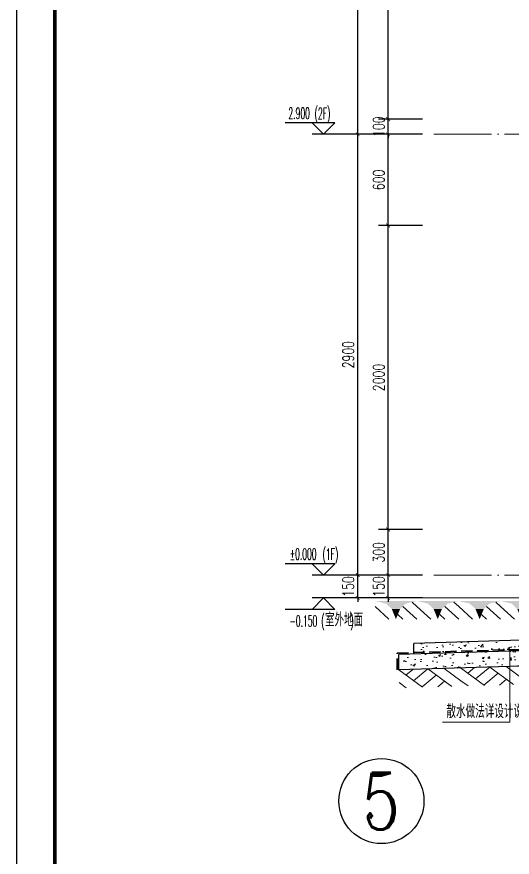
# Model space of a CAD drawing. Extents: x -655480 to 203344, y -294099 to 287156.
# Drawn here: x 72828 to 76087, y 121429 to 126958 of the extents above; entities that cross this region are included whole.
import ezdxf
from ezdxf.enums import TextEntityAlignment as Align

# ---------------------------------------------------------------- set-up
doc = ezdxf.new("R2010")
doc.units = 0
doc.header["$LTSCALE"] = 1000
doc.linetypes.add('DASH', pattern=[0.35, 0.25, -0.1])
doc.linetypes.add('DOTE', pattern=[2.42, 2, -0.2, 0.02, -0.2])
doc.layers.get('0').update_dxf_attribs({"linetype": 'CONTINUOUS'})
doc.layers.get('DEFPOINTS').update_dxf_attribs({"linetype": 'CONTINUOUS'})
for name, color, linetype in [('AXIS', 3, 'CONTINUOUS'), ('COLUMN', 4, 'CONTINUOUS'), ('DIM_ELEV', 3, 'CONTINUOUS'), ('PUB_DIM', 3, 'CONTINUOUS'), ('PUB_TEXT', 2, 'CONTINUOUS')]:
    doc.layers.add(name, color=color, linetype=linetype)
for name, color, linetype, lineweight in [('AXIS_TEXT', 7, 'CONTINUOUS', 20), ('DOTE', 19, 'DOTE', 9), ('图框', 9, 'CONTINUOUS', 18), ('平面-排水沟', 86, 'CONTINUOUS', 15), ('立面-中轮廓线', 30, 'CONTINUOUS', 35), ('粉刷', 251, 'CONTINUOUS', 9)]:
    doc.layers.add(name, color=color, linetype=linetype, lineweight=lineweight)
doc.layers.add('yichutu', color=7, linetype='CONTINUOUS', true_color=0xffffff)
doc.styles.add('_TCH_AXIS', font='COMPLEX', dxfattribs={"bigfont": 'GBCBIG'})
doc.styles.add('_TCH_DIM', font='SIMPLEX.shx', dxfattribs={"width": 0.7, "bigfont": 'GBCBIG.shx'})
doc.styles.add('_TCH_DIM_T3', font='SIMPLEX', dxfattribs={"width": 0.705882, "bigfont": 'GBCBIG'})
doc.styles.add('DIM_FONT_T3', font='SIMPLEX', dxfattribs={"width": 0.705882, "bigfont": 'GBCBIG'})
doc.dimstyles.new('_TCH_ARCH&&25', dxfattribs={"dimtxt": 74.375, "dimasz": 25, "dimexe": 62.5, "dimexo": 75, "dimgap": 25, "dimtad": 1, "dimdec": 0, "dimzin": 0, "dimdsep": 46, "dimtxsty": '_TCH_DIM_T3', "dimblk": 'ARCHTICK', "dimcen": 0.09, "dimclrt": 7, "dimazin": 0, "dimtfac": 1, "dimtdec": 0, "dimtix": 1, "dimtmove": 2, "dimatfit": 3, "dimldrblk": 'ARCHTICK', "dimfxl": 1, "dimtolj": 1, "dimtzin": 0, "dimarcsym": 0})
pattern_1 = [(50, (28072.99, 249033.25), (143.452037, -12.550427), [15, -165]), (355, (28072.99, 249033.25), (-27.750267, 150.438427), [12, -132]), (100.4514, (28084.94, 249032.2), (115.701876, 137.88791), [12.74804, -140.22842]), (46.1842, (28072.99, 249073.25), (213.44821, -33.1038), [22.5, -247.5]), (96.6356, (28090.77, 249070.5), (186.93254, 194.82357), [19.12206, -210.3426]), (351.1842, (28072.99, 249073.25), (186.93239, 194.82372), [18, -198]), (21, (28092.99, 249063.25), (119.38141, -80.52378), [15, -165]), (326, (28092.99, 249063.25), (48.663066, 145.03001), [12, -132]), (71.4514, (28102.93, 249056.54), (168.044526, 64.5061), [12.74804, -140.22842]), (37.5, (28072.986, 249033.25), (2.431971, 66.578771), [0, -130.4, 0, -134, 0, -132.5]), (7.5, (28072.986, 249033.25), (52.613907, 78.882342), [0, -76.4, 0, -127.4, 0, -50.5]), (327.5, (28028.386, 249033.25), (106.764487, -4.510974), [0, -50, 0, -156, 0, -207]), (317.5, (28008.39, 249033.25), (116.637234, 20.020996), [0, -65, 0, -103.6, 0, -147])]

# ---------------------------------------------------------------- blocks, each defined once
blk = doc.blocks.new('GFDDDDRG')
at = {"layer": '图框'}
blk.add_lwpolyline([(923310, -107437), (923310, -159999), (893610, -159999), (893610, -107437)], close=True, dxfattribs=at)
blk.add_lwpolyline([(923310, -107437), (923310, -159999), (893610, -159999), (893610, -107437)], close=True, dxfattribs=at)
at = {"layer": '图框', "const_width": 50}
blk.add_lwpolyline([(894110, -159499), (922810, -159499), (922810, -108687), (894110, -108687)], close=True, dxfattribs=at)
blk = doc.blocks.new('$LINEPAT$素土夯实')
at = {"color": 0}
for p, q in [((0, -210), (210, 0)), ((120, -300), (420, 0)), ((420, 0), (608, -188)), ((495, -300), (795, 0)), ((615, 0), (705, -90)), ((315, -105), (502, -293)), ((210, -210), (300, -300)), ((705, -300), (795, -210))]:
    blk.add_line(p, q, dxfattribs=at)
blk = doc.blocks.new('$LinePat$自然土壤')
at = {"color": 0}
for p, q in [((0, -90), (71, -19)), ((0, -300), (211, -89)), ((420, -300), (630, -90)), ((210, -300), (286, -224))]:
    blk.add_line(p, q, dxfattribs=at)
for points in [[(0, 0), (630, 0), (168, -45), (462, -45)], [(168, -45), (462, -45), (252, -132), (378, -132)], [(252, -132), (378, -132), (315, -300)]]:
    blk.add_solid(points, dxfattribs=at)
blk = doc.blocks.new('sanshui')
at = {"layer": '粉刷'}
h = blk.add_hatch(dxfattribs=at)
h.set_pattern_fill('混凝土', color=256, scale=20)
h.set_pattern_definition(pattern_1)
edge = h.paths.add_edge_path()
edge.add_line((346317.8, 427329.6), (346257.8, 427329.6))
edge.add_line((346257.8, 427329.6), (346257.8, 427160.3))
edge.add_arc((346157.8, 427160.3), 100, 271.7184, 360, ccw=False)
edge.add_line((346160.8, 427060.3), (345137.8, 427029.6))
edge.add_line((345137.8, 427029.6), (345137.8, 426969.6))
edge.add_line((345137.8, 426969.6), (346317.8, 427005))
edge.add_line((346317.8, 427005), (346317.8, 427329.6))
h = blk.add_hatch(dxfattribs=at)
h.set_pattern_fill('混凝土', color=256, scale=20)
h.set_pattern_definition(pattern_1)
h.paths.add_polyline_path([(346337.8, 426895.6), (346337.8, 426995.6), (345037.8, 426956.6), (345037.8, 426856.6)])
at = {"layer": 'COLUMN'}
for p, q in [((346257.8, 427329.6), (346317.8, 427329.6)), ((346257.8, 427160.3), (346257.8, 427329.6)), ((346317.8, 426995), (346317.8, 427329.6)), ((346160.8, 427060.3), (345137.8, 427029.6)), ((345137.8, 426959.6), (345137.8, 427029.6)), ((346338.1, 426995.6), (345037.8, 426956.6)), ((345037.8, 426856.6), (345037.8, 426956.6)), ((346338.1, 426895.6), (345037.8, 426856.6))]:
    blk.add_line(p, q, dxfattribs=at)
blk.add_arc((346157.8, 427160.3), 100, 271.7184, 0, dxfattribs=at)
at = {"layer": '立面-中轮廓线', "linetype": 'DASH', "ltscale": 0.3}
blk.add_lwpolyline([(345027.8, 426856.6), (345027.8, 426966.3), (346317.8, 427005)], dxfattribs=at)
at = {"layer": '粉刷'}
blk.add_line((344881.5, 427329.6), (346257.8, 427329.6), dxfattribs=at)
at = {"layer": '粉刷', "yscale": 0.4, "zscale": 0.4}
for name, p, xscale, rotation in [('$LinePat$自然土壤', (345156.8, 427309.6), -0.4369306507241237, 359.9999999999903), ('$LinePat$自然土壤', (345432, 427309.6), -0.4369306507241237, 359.9999999999903), ('$LinePat$自然土壤', (345707.3, 427309.6), -0.4369306507241237, 359.9999999999903), ('$LinePat$自然土壤', (345982.6, 427309.6), -0.4369306507241237, 359.9999999999903), ('$LinePat$自然土壤', (346257.8, 427309.6), -0.4369306507241237, 359.9999999999903), ('$LINEPAT$素土夯实', (345444.5, 426868.8), -0.5117605352322558, 1.718358001643932), ('$LINEPAT$素土夯实', (345851.2, 426881), -0.5117605352322558, 1.718358001643932), ('$LINEPAT$素土夯实', (346257.8, 426893.2), -0.5117605352322558, 1.718358001643932)]:
    blk.add_blockref(name, p, dxfattribs=dict(at, xscale=xscale, rotation=rotation))
blk = doc.blocks.new('yct-1051-594-26275-14850-25-1002.0')
at = {"layer": 'yichutu', "color": 7, "true_color": 0xffffff}
blk.add_lwpolyline([(0, 0), (0, 14850), (26275, 14850), (26275, 0)], close=True, dxfattribs=at)
blk = doc.blocks.new('_ArchTick')
at = {"color": 0, "linetype": 'ByBlock', "const_width": 0.15}
blk.add_lwpolyline([(-0.5, -0.5), (0.5, 0.5)], dxfattribs=at)
blk = doc.blocks.new('*D2788')
at = {"layer": 'DEFPOINTS', "color": 0, "transparency": 16777216}
for p in [(75271.1, 123284.6), (75571.1, 123284.6), (75571.1, 123134.1)]:
    blk.add_point(p, dxfattribs=at)
at = {"layer": 'PUB_DIM', "color": 0, "lineweight": -2, "transparency": 16777216}
for p, q in [((75271.1, 123284.6), (75271.1, 123309.6)), ((75496.1, 123284.6), (75208.6, 123284.6)), ((75271.1, 123134.1), (75271.1, 123284.6)), ((75496.1, 123134.1), (75208.6, 123134.1)), ((75271.1, 123134.1), (75271.1, 123109.1))]:
    blk.add_line(p, q, dxfattribs=at)
at = {"layer": 'PUB_DIM', "color": 0, "lineweight": -2, "transparency": 16777216, "xscale": 25, "yscale": 25, "zscale": 25}
for p, rotation in [((75271.1, 123284.6), 270), ((75271.1, 123134.1), 90)]:
    blk.add_blockref('_ArchTick', p, dxfattribs=dict(at, rotation=rotation))
at = {"layer": 'PUB_DIM', "color": 7, "transparency": 16777216, "insert": (75208.9, 123209.3), "char_height": 74.38, "attachment_point": 5, "rotation": 90, "style": '_TCH_DIM_T3'}
blk.add_mtext('\\A1;150', dxfattribs=at)
blk = doc.blocks.new('*D2789')
at = {"layer": 'DEFPOINTS', "color": 0, "transparency": 16777216}
for p in [(75271.1, 123584.5), (75571.1, 123584.5), (75571.1, 123284.6)]:
    blk.add_point(p, dxfattribs=at)
at = {"layer": 'PUB_DIM', "color": 0, "lineweight": -2, "transparency": 16777216}
for p, q in [((75496.1, 123584.5), (75208.6, 123584.5)), ((75271.1, 123284.6), (75271.1, 123584.5)), ((75496.1, 123284.6), (75208.6, 123284.6))]:
    blk.add_line(p, q, dxfattribs=at)
at = {"layer": 'PUB_DIM', "color": 0, "lineweight": -2, "transparency": 16777216, "xscale": 25, "yscale": 25, "zscale": 25}
for p, rotation in [((75271.1, 123584.5), 90), ((75271.1, 123284.6), 270)]:
    blk.add_blockref('_ArchTick', p, dxfattribs=dict(at, rotation=rotation))
at = {"layer": 'PUB_DIM', "color": 7, "transparency": 16777216, "insert": (75208.9, 123434.6), "char_height": 74.38, "attachment_point": 5, "rotation": 90, "style": '_TCH_DIM_T3'}
blk.add_mtext('\\A1;300', dxfattribs=at)
blk = doc.blocks.new('*D2790')
at = {"layer": 'DEFPOINTS', "color": 0, "transparency": 16777216}
for p in [(75271.1, 125584.6), (75571.1, 125584.6), (75571.1, 123584.5)]:
    blk.add_point(p, dxfattribs=at)
at = {"layer": 'PUB_DIM', "color": 0, "lineweight": -2, "transparency": 16777216}
for p, q in [((75496.1, 125584.6), (75208.6, 125584.6)), ((75271.1, 123584.5), (75271.1, 125584.6)), ((75496.1, 123584.5), (75208.6, 123584.5))]:
    blk.add_line(p, q, dxfattribs=at)
at = {"layer": 'PUB_DIM', "color": 0, "lineweight": -2, "transparency": 16777216, "xscale": 25, "yscale": 25, "zscale": 25}
for p, rotation in [((75271.1, 125584.6), 90), ((75271.1, 123584.5), 270)]:
    blk.add_blockref('_ArchTick', p, dxfattribs=dict(at, rotation=rotation))
at = {"layer": 'PUB_DIM', "color": 7, "transparency": 16777216, "insert": (75208.9, 124584.6), "char_height": 74.38, "attachment_point": 5, "rotation": 90, "style": '_TCH_DIM_T3'}
blk.add_mtext('\\A1;2000', dxfattribs=at)
blk = doc.blocks.new('*D2791')
at = {"layer": 'DEFPOINTS', "color": 0, "transparency": 16777216}
for p in [(75071.1, 123284.6), (75571.1, 123284.6), (75571.1, 123134.1)]:
    blk.add_point(p, dxfattribs=at)
at = {"layer": 'PUB_DIM', "color": 0, "lineweight": -2, "transparency": 16777216}
for p, q in [((75071.1, 123284.6), (75071.1, 123309.6)), ((75496.1, 123284.6), (75008.6, 123284.6)), ((75071.1, 123134.1), (75071.1, 123284.6)), ((75496.1, 123134.1), (75008.6, 123134.1)), ((75071.1, 123134.1), (75071.1, 123109.1))]:
    blk.add_line(p, q, dxfattribs=at)
at = {"layer": 'PUB_DIM', "color": 0, "lineweight": -2, "transparency": 16777216, "xscale": 25, "yscale": 25, "zscale": 25}
for p, rotation in [((75071.1, 123284.6), 270), ((75071.1, 123134.1), 90)]:
    blk.add_blockref('_ArchTick', p, dxfattribs=dict(at, rotation=rotation))
at = {"layer": 'PUB_DIM', "color": 7, "transparency": 16777216, "insert": (75008.9, 123209.3), "char_height": 74.38, "attachment_point": 5, "rotation": 90, "style": '_TCH_DIM_T3'}
blk.add_mtext('\\A1;150', dxfattribs=at)
blk = doc.blocks.new('*D2792')
at = {"layer": 'DEFPOINTS', "color": 0, "transparency": 16777216}
for p in [(75071.1, 126184.6), (75571.1, 126184.6), (75571.1, 123284.6)]:
    blk.add_point(p, dxfattribs=at)
at = {"layer": 'PUB_DIM', "color": 0, "lineweight": -2, "transparency": 16777216}
for p, q in [((75496.1, 126184.6), (75008.6, 126184.6)), ((75071.1, 123284.6), (75071.1, 126184.6)), ((75496.1, 123284.6), (75008.6, 123284.6))]:
    blk.add_line(p, q, dxfattribs=at)
at = {"layer": 'PUB_DIM', "color": 0, "lineweight": -2, "transparency": 16777216, "xscale": 25, "yscale": 25, "zscale": 25}
for p, rotation in [((75071.1, 126184.6), 90), ((75071.1, 123284.6), 270)]:
    blk.add_blockref('_ArchTick', p, dxfattribs=dict(at, rotation=rotation))
at = {"layer": 'PUB_DIM', "color": 7, "transparency": 16777216, "insert": (75008.9, 124734.6), "char_height": 74.38, "attachment_point": 5, "rotation": 90, "style": '_TCH_DIM_T3'}
blk.add_mtext('\\A1;2900', dxfattribs=at)
blk = doc.blocks.new('*D3211')
at = {"layer": 'DEFPOINTS', "color": 0, "transparency": 16777216}
for p in [(75271.1, 126184.6), (75571.1, 126184.6), (75571.1, 125584.6)]:
    blk.add_point(p, dxfattribs=at)
at = {"layer": 'PUB_DIM', "color": 0, "lineweight": -2, "transparency": 16777216}
for p, q in [((75496.1, 126184.6), (75208.6, 126184.6)), ((75271.1, 125584.6), (75271.1, 126184.6)), ((75496.1, 125584.6), (75208.6, 125584.6))]:
    blk.add_line(p, q, dxfattribs=at)
at = {"layer": 'PUB_DIM', "color": 0, "lineweight": -2, "transparency": 16777216, "xscale": 25, "yscale": 25, "zscale": 25}
for p, rotation in [((75271.1, 126184.6), 90), ((75271.1, 125584.6), 270)]:
    blk.add_blockref('_ArchTick', p, dxfattribs=dict(at, rotation=rotation))
at = {"layer": 'PUB_DIM', "color": 7, "transparency": 16777216, "insert": (75208.9, 125884.6), "char_height": 74.38, "attachment_point": 5, "rotation": 90, "style": '_TCH_DIM_T3'}
blk.add_mtext('\\A1;600', dxfattribs=at)
blk = doc.blocks.new('*D3212')
at = {"layer": 'DEFPOINTS', "color": 0, "transparency": 16777216}
for p in [(75271.1, 126284.6), (75571.1, 126284.6), (75571.1, 126184.6)]:
    blk.add_point(p, dxfattribs=at)
at = {"layer": 'PUB_DIM', "color": 0, "lineweight": -2, "transparency": 16777216}
for p, q in [((75496.1, 126284.6), (75208.6, 126284.6)), ((75271.1, 126284.6), (75271.1, 126309.6)), ((75271.1, 126184.6), (75271.1, 126284.6)), ((75496.1, 126184.6), (75208.6, 126184.6)), ((75271.1, 126184.6), (75271.1, 126159.6))]:
    blk.add_line(p, q, dxfattribs=at)
at = {"layer": 'PUB_DIM', "color": 0, "lineweight": -2, "transparency": 16777216, "xscale": 25, "yscale": 25, "zscale": 25}
for p, rotation in [((75271.1, 126284.6), 270), ((75271.1, 126184.6), 90)]:
    blk.add_blockref('_ArchTick', p, dxfattribs=dict(at, rotation=rotation))
at = {"layer": 'PUB_DIM', "color": 7, "transparency": 16777216, "insert": (75208.9, 126234.6), "char_height": 74.38, "attachment_point": 5, "rotation": 90, "style": '_TCH_DIM_T3'}
blk.add_mtext('\\A1;100', dxfattribs=at)
blk = doc.blocks.new('*D3213')
at = {"layer": 'DEFPOINTS', "color": 0, "transparency": 16777216}
for p in [(75271.1, 128484.6), (75571.1, 128484.6), (75571.1, 126284.6)]:
    blk.add_point(p, dxfattribs=at)
at = {"layer": 'PUB_DIM', "color": 0, "lineweight": -2, "transparency": 16777216}
for p, q in [((75496.1, 128484.6), (75208.6, 128484.6)), ((75271.1, 126284.6), (75271.1, 128484.6)), ((75496.1, 126284.6), (75208.6, 126284.6))]:
    blk.add_line(p, q, dxfattribs=at)
at = {"layer": 'PUB_DIM', "color": 0, "lineweight": -2, "transparency": 16777216, "xscale": 25, "yscale": 25, "zscale": 25}
for p, rotation in [((75271.1, 128484.6), 90), ((75271.1, 126284.6), 270)]:
    blk.add_blockref('_ArchTick', p, dxfattribs=dict(at, rotation=rotation))
at = {"layer": 'PUB_DIM', "color": 7, "transparency": 16777216, "insert": (75208.9, 127384.6), "char_height": 74.38, "attachment_point": 5, "rotation": 90, "style": '_TCH_DIM_T3'}
blk.add_mtext('\\A1;2200', dxfattribs=at)
blk = doc.blocks.new('*D3228')
at = {"layer": 'DEFPOINTS', "color": 0, "transparency": 16777216}
for p in [(75071.1, 129084.6), (75571.1, 129084.6), (75571.1, 126184.6)]:
    blk.add_point(p, dxfattribs=at)
at = {"layer": 'PUB_DIM', "color": 0, "lineweight": -2, "transparency": 16777216}
for p, q in [((75496.1, 129084.6), (75008.6, 129084.6)), ((75071.1, 126184.6), (75071.1, 129084.6)), ((75496.1, 126184.6), (75008.6, 126184.6))]:
    blk.add_line(p, q, dxfattribs=at)
at = {"layer": 'PUB_DIM', "color": 0, "lineweight": -2, "transparency": 16777216, "xscale": 25, "yscale": 25, "zscale": 25}
for p, rotation in [((75071.1, 129084.6), 90), ((75071.1, 126184.6), 270)]:
    blk.add_blockref('_ArchTick', p, dxfattribs=dict(at, rotation=rotation))
at = {"layer": 'PUB_DIM', "color": 7, "transparency": 16777216, "insert": (75008.9, 127634.6), "char_height": 74.38, "attachment_point": 5, "rotation": 90, "style": '_TCH_DIM_T3'}
blk.add_mtext('\\A1;2900', dxfattribs=at)
blk = doc.blocks.new('20210902.15310781')
at = {"layer": 'DOTE', "color": 1, "linetype": 'DOTE', "ltscale": 0.2}
for p, q in [((81811.7, -129245.9), (78043, -129245.9)), ((81811.7, -132145.9), (78043, -132145.9))]:
    blk.add_line(p, q, dxfattribs=at)

msp = doc.modelspace()

# ---------------------------------------------------------------- linework, layer by layer
at = {"layer": 'AXIS', "color": 6}
msp.add_circle((75226.68, 121797.98), 280, dxfattribs=at)
at = {"layer": 'DIM_ELEV'}
for p, q in [((74921.09, 126259.56), (74593.09, 126259.56)), ((74846.09, 126184.56), (74771.09, 126259.56)), ((74846.09, 126184.56), (74921.09, 126259.56)), ((75271.09, 126184.56), (74771.09, 126184.56)), ((74921.09, 123359.56), (74593.09, 123359.56)), ((74846.09, 123284.56), (74771.09, 123359.56)), ((74846.09, 123284.56), (74921.09, 123359.56)), ((75271.09, 123284.56), (74771.09, 123284.56)), ((74846.09, 123134.09), (74771.09, 123059.09)), ((75271.09, 123134.09), (74771.09, 123134.09)), ((74846.09, 123134.09), (74921.09, 123059.09)), ((74921.09, 123059.09), (74593.09, 123059.09))]:
    msp.add_line(p, q, dxfattribs=at)
at = {"layer": '平面-排水沟'}
for p, q in [((76072.27, 122784.97), (76072.27, 122317.13)), ((76072.27, 122317.13), (75628.14, 122317.13))]:
    msp.add_line(p, q, dxfattribs=at)
at = {"layer": '平面-排水沟', "const_width": 6.67}
msp.add_lwpolyline([(76072.27, 122788.3, 1), (76072.27, 122781.63, 1)], format="xyb", close=True, dxfattribs=at)

# ---------------------------------------------------------------- block references
at = {"xscale": 0.5, "yscale": 0.5, "zscale": 0.5}
msp.add_blockref('GFDDDDRG', (-373976.43, 198011.07), dxfattribs=at)
msp.add_blockref('sanshui', (-269696.84, -304195.07))
at = {"layer": 'DOTE'}
msp.add_blockref('20210902.15310781', (-2471.89, 255430.45), dxfattribs=at)
at = {"layer": 'yichutu', "rotation": 270}
msp.add_blockref('yct-1051-594-26275-14850-25-1002.0', (72828.46, 144292.59), dxfattribs=at)

# ---------------------------------------------------------------- texts
at = {"layer": 'AXIS_TEXT', "color": 6, "style": '_TCH_AXIS'}
msp.add_text('5', height=372.76, dxfattribs=at).set_placement((75102.42, 121611.6), (75350.93, 121611.6), align=Align.FIT)
at = {"layer": 'PUB_TEXT'}
for s, height, style, width, p in [('2.900', 74.375, '_TCH_DIM', 0.494118, (74614.99, 126285.81)), ('(2F)', 74.375, '_TCH_DIM', 0.494118, (74787.14, 126284.59)), ('(1F)', 74.375, '_TCH_DIM', 0.494118, (74839.47, 123384.59)), ('%%P0.000', 74.375, '_TCH_DIM', 0.494118, (74624.09, 123385.81)), ('(', 74.38, '_TCH_DIM', 0.494118, (74831.42, 122946.56)), ('室外地面', 89.362, '_TCH_DIM', 0.7, (74855.92, 122946.56)), (')', 74.38, '_TCH_DIM', 0.494118, (75022.73, 122946.56)), ('-0.150', 74.375, '_TCH_DIM', 0.494118, (74622.69, 122945.34)), ('散水做法详设计说明', 89.362, 'DIM_FONT_T3', 0.705882, (75654.39, 122343.38))]:
    msp.add_text(s, height=height, dxfattribs=dict(at, style=style, width=width)).set_placement(p)

# ---------------------------------------------------------------- dimensions: what is measured, and where the dimension line sits
at = {"layer": 'PUB_DIM'}
for p1, p2, distance, picture, middle in [((75571.09, 126184.56), (75571.09, 129084.56), 500, '*D3228', (75008.91, 127634.56)), ((75571.09, 126284.56), (75571.09, 128484.56), 300, '*D3213', (75208.91, 127384.56)), ((75571.09, 126184.56), (75571.09, 126284.56), 300, '*D3212', (75208.91, 126234.56)), ((75571.09, 123284.56), (75571.09, 126184.56), 500, '*D2792', (75008.91, 124734.56)), ((75571.09, 125584.56), (75571.09, 126184.56), 300, '*D3211', (75208.91, 125884.56)), ((75571.09, 123584.55), (75571.09, 125584.56), 300, '*D2790', (75208.91, 124584.55)), ((75571.09, 123284.56), (75571.09, 123584.55), 300, '*D2789', (75208.91, 123434.55)), ((75571.09, 123134.09), (75571.09, 123284.56), 500, '*D2791', (75008.91, 123209.33)), ((75571.09, 123134.09), (75571.09, 123284.56), 300, '*D2788', (75208.91, 123209.33))]:
    dim = msp.add_aligned_dim(p1=p1, p2=p2, distance=distance, dimstyle='_TCH_ARCH&&25', dxfattribs=at)
    dim.commit()
    dim.dimension.update_dxf_attribs({"geometry": picture, "text_midpoint": middle})

doc.saveas('drawing.dxf')
